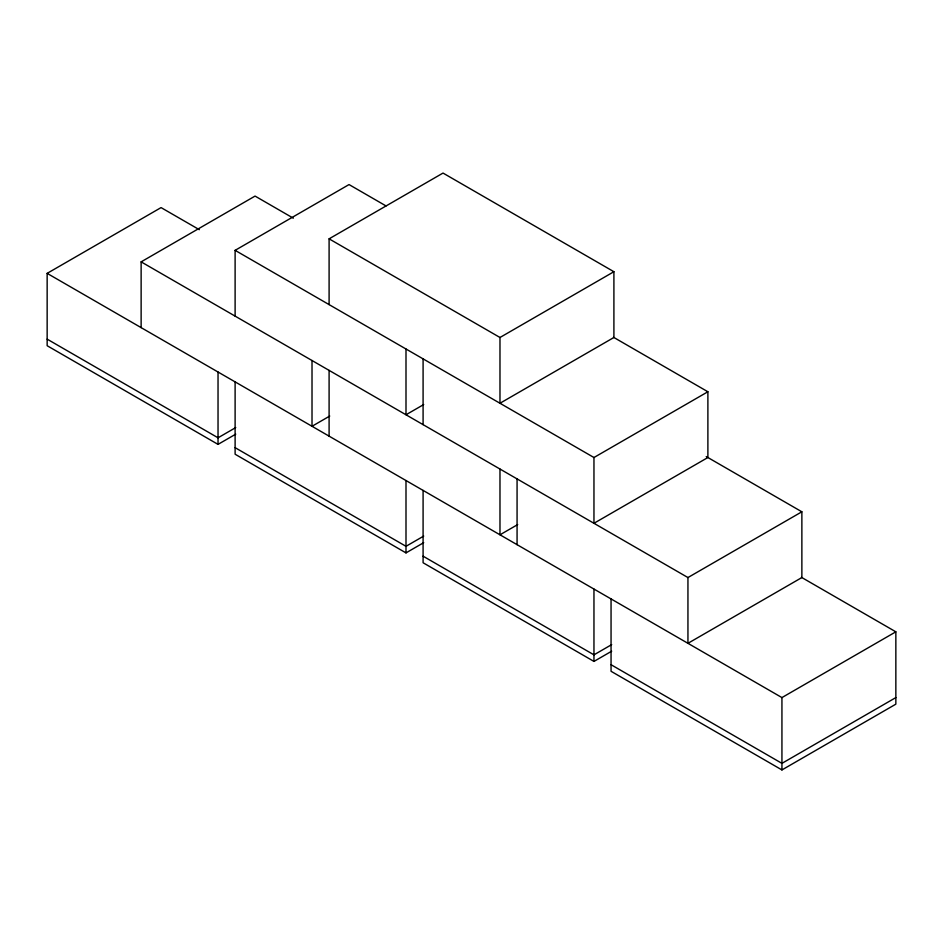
<?xml version="1.0" encoding="UTF-8"?>
<svg xmlns="http://www.w3.org/2000/svg" width="943" height="943" viewBox="0 0 943 943"><rect width="100%" height="100%" fill="white"/><g stroke="black" fill="none" stroke-linecap="round" stroke-linejoin="round"><path stroke-width="1.41" d="M235.75 434.145L218.033 444.377L47.15 345.716L47.15 273.364L161.064 207.601L199.327 229.679M141.132 327.622L141.132 261.859L255.058 196.085L293.308 218.175M235.113 316.117L235.113 250.343L349.04 184.569L386.017 205.928M329.095 238.838L443.021 173.064L613.905 271.714L613.905 337.488L499.979 403.262L499.979 337.488L329.095 238.838L329.095 304.601M235.75 427.568L218.033 437.8L47.15 339.138M329.732 416.052L312.015 426.283L312.015 360.509M499.979 337.488L613.905 271.714M423.713 404.547L405.997 414.767L405.997 349.004M423.713 536.084L405.997 546.315L235.113 447.666M235.113 381.891L235.113 454.231L405.997 552.893L423.713 542.661M593.96 457.52L707.887 391.758L707.887 457.52L593.96 523.294L593.96 457.52L235.113 250.343M517.695 524.579L499.979 534.811L499.979 469.036M687.942 577.552L801.868 511.79L801.868 577.552L687.942 643.326L687.942 577.552L141.132 261.859M611.689 644.611L593.96 654.843L423.089 556.181M423.089 490.407L423.089 562.759L593.96 661.42L611.689 651.189M47.15 273.364L781.936 697.584L895.85 631.822L895.85 704.162L781.936 769.936L611.052 671.286L611.052 598.935M895.85 697.584L781.936 763.359L611.052 664.709M613.516 337.276L707.887 391.758M706.224 456.565L801.868 511.79M801.479 577.34L895.85 631.822M781.936 697.584L781.936 769.936M593.96 589.069L593.96 661.42M517.07 478.903L517.07 544.677M423.089 358.87L423.089 424.633M405.997 480.541L405.997 552.893M329.095 370.375L329.095 436.149M218.033 372.025L218.033 444.377"/></g></svg>
